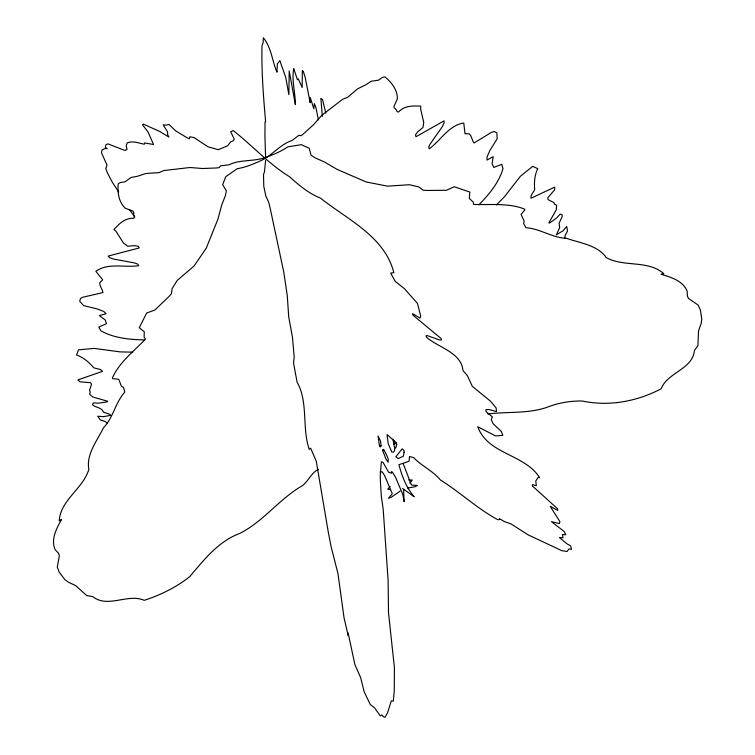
<?xml version="1.0" encoding="UTF-8"?>
<svg xmlns="http://www.w3.org/2000/svg" width="755" height="755" viewBox="0 0 755 755"><rect width="100%" height="100%" fill="white"/><g stroke="black" fill="none" stroke-linecap="round" stroke-linejoin="round"><path stroke-width="1.13" d="M265.618 160.428L264.458 171.923L263.495 174.556L263.797 186.381L265.836 196.13L268.676 202.113L270.026 207.559L283.757 271.979L287.268 295.516L288.703 316.741L292.496 337.532L294.205 357.19L293.535 362.872L297.045 382.039C308.465 402.047 301.802 427.736 309.201 449.348L310.607 448.196L316.269 461.201L328.444 533.002L331.105 546.601L337.966 573.621L344.025 617.628L348.159 635.55L348.112 632.945L354.878 664.532L360.626 677.556L364.24 691.957L370.29 704.528L374.518 707.784L380.322 715.938L381.851 714.957L383.483 716.882L385.088 717.25L387.655 712.484L391.307 700.866L393.298 701.14L394.261 690.919L394.412 667.675L388.504 612.683L388.117 580.708L383.229 509.625L381.284 495.78L380.463 482.634L380.237 475.763L381.36 461.749L383.087 462.428L388.589 472.177L391.496 473.206L391.411 471.526L392.591 472.309C393.61 474.829 393.912 473.791 395.931 478.113L402.83 494.582L404.095 501.679L403.632 489.825M564.749 238.212L565.202 235.371L567.496 231.077L566.741 226.519L562.9 230.879L556.322 234.805L559.663 227.746L559.134 223.14L562.182 216.6L562.211 214.92L560.654 214.127L559.842 214.458L556.822 217.827L549.914 222.838L548.838 222.933L556.312 209.711L556.662 205.266L554.595 204.312L553.943 202.576L548.121 199.669L547.686 197.914L554.548 189.939L554.698 187.136L530.973 198.235L531.067 195.668L534.7 189.675C534.021 182.578 534.587 175.075 537.739 168.658L532.69 166.336L520.393 176.293L504.444 196.762L496.403 204.964M394.459 440.929L393.761 444.28L394.789 444.195L395.903 442.808M390.137 486.494L387.692 489.165L390.193 489.608M478.84 204.907C489.051 194.318 498.781 183.04 503.009 168.582L501.801 164.363L493.808 167.421L492.09 163.712L493.185 156.7L486.994 160.079L487.022 156.917L489.901 150.443L497.167 138.75L496.865 132.927L494.28 131.54L491.713 132.248L474.008 142.978C471.781 140.213 472.073 136.325 469.28 133.843L464.986 133.72L463.787 123.027C448.564 125.302 440.75 140.647 429.133 148.877L428.717 147.065L429.991 144.271L442.241 126.774L444.119 122.98L444.063 120.847L415.977 136.74L415.505 134.843L417.6 131.927L422.951 127.52L423.753 122.433L420.592 108.871L420.761 106.106C412.381 105.851 404.623 105.464 398.489 112.051L397.045 111.608L396.252 109.56L394.185 107.833L394.044 106.219L397.328 99.047C397.564 89.694 391.618 82.55 384.946 76.906L382.54 77.331L378.566 80.181L371.158 81.257L365.826 84.815L357.577 88.845L347.536 97.386L342.676 99.245L321.838 115.27L313.476 124.811L302.982 134.258L301.028 135.673L298.791 135.362L291.959 140.543C279.68 144.545 271.649 156.247 259.597 161.268C252.378 164.496 244.95 167.431 237.117 168.761L225.745 176.698L222.668 184.711L226.377 190.939L225.405 195.583L221.753 204.888L217.931 219.177L206.238 248.235L194.044 266.015L177.189 280.454L172.121 288.58L171.46 293.695L168.941 296.573L154.775 310.107L146.706 312.985L139.279 327.698L144.28 331.794L144.101 337.145L145.498 339.061C133.956 351.264 119.026 362.475 112.344 378.095L112.844 378.689L118.733 379.274L121.395 386.22L123.48 387.428L124.82 392.034C115.185 402.84 113.42 417.496 103.397 427.877C97.112 440.939 86.108 454.066 88.826 469.412C83.059 488.787 60.57 499.819 59.192 520.884L61.57 519.402C56.625 528.377 50.519 539.447 55.162 549.687L58.569 553.321L59.371 555.774L57.286 567.071L59.154 572.035L64.911 579.698L68.629 582.313L75.604 585.55L86.721 595.582L92.705 596.554C107.644 608.69 127.925 593.09 144.28 600.329C160.532 595.025 176.425 587.296 189.798 576.556C204.067 559.748 218.421 541.297 239.863 533.379C263.627 521.318 279.624 498.602 302.689 485.503C308.55 480.793 311.258 472.951 318.327 469.336M409.767 483.049L412.315 480.076L408.644 479.897M400.112 491.09L391.071 497.403L388.438 498.243L392.185 493.912L392.043 493.109L384.616 475.622L382.238 471.875L380.048 472.017M487.787 413.957C507.322 411.55 527.556 413.834 546.516 407.502C557.851 402.943 570.053 400.801 582.256 401.009C609.294 406.69 636.956 401.452 661.135 388.806C667.392 372.357 692.684 369.384 694.449 350.462L697.941 345.63L698.535 330.841L701.084 323.725L701.82 319.299L700.366 309.89L698.13 305.086L688.607 298.518L687.418 296.224L687.201 291.298C683.096 280.803 670.987 277.227 661.106 274.263L663.824 273.678C647.922 259.729 624.177 267.402 606.378 257.663C597.318 244.913 580.274 243.214 566.524 238.297C552.056 237.853 540.429 228.699 525.942 227.68L523.592 223.499L524.178 221.196L521.082 214.429L524.782 209.937L524.706 209.173C508.945 202.736 490.448 205.077 473.621 204.407L473.234 202.085L469.28 198.414L469.846 192.044L454.142 186.74L446.441 190.279L426.849 190.477L423.026 190.175L418.912 186.995L409.55 184.73L387.419 186.145L366.166 181.955L337.192 169.422L324.282 161.919L315.071 157.833L311.06 155.209L309.201 148.225L301.32 144.667L287.664 146.895C281.2 151.377 273.895 154.426 266.543 157.125C254.444 161.91 240.571 159.126 229.01 164.788L220.507 165.836L219.167 167.601L216.779 167.959L202.651 168.507L189.958 167.516L163.844 170.554L159.116 172.602L145.941 173.48L137.259 176.321L130.974 177.491L124.99 181.851L120.158 182.578L118.167 183.946C117.506 192.657 118.535 201.859 125.339 208.248L132.786 211.07L133.833 212.315L133.626 214.967L134.541 216.978L133.843 218.289C124.915 217.855 119.667 223.433 113.939 229.492L116.034 231.341L123.537 243.167L127.746 246.215L134.664 245.649L138.222 246.262L139.25 247.933L108.135 256.105L109.626 257.653L113.656 259.059L134.796 262.995L137.703 264.099L138.703 265.675C124.641 267.912 108.333 262.353 95.847 271.319L102.661 279.746L99.736 282.814C99.566 286.541 102.538 289.052 102.963 292.572L82.824 297.225L80.511 298.499L79.69 301.273L83.654 305.624L97.14 308.899L103.812 311.494L106.096 313.731L99.33 315.618L105.115 319.837L106.568 323.668L98.763 327.038L100.934 330.879C114.213 338.193 129.143 339.486 143.95 339.92M407.615 488.079L414.967 486.73L417.421 485.503L411.692 485.021L411.211 484.361L403.142 463.57M132.814 352.16L120.139 351.887L94.252 348.404L78.463 349.858L76.585 355.01C83.399 357.389 89.175 362.315 93.79 367.836L100.641 369.572L102.548 371.328L77.916 379.897L80.03 381.785L90.572 382.691L91.525 384.238L89.515 390.354L90.307 392.024L89.534 394.148L92.969 397.064L107.701 401.273L106.87 401.953L98.424 403.179L93.884 402.877L93.082 403.208L92.554 404.85C95.857 407.785 101.783 407.238 103.548 412.192L109.626 414.212L110.787 415.335L103.52 416.666L97.688 416.241L100.424 419.997L105.115 421.46L107.474 423.168M402.594 488.494L414.146 496.752C406.313 487.683 401.924 476.065 398.923 464.684L409.05 461.267L409.54 456.53L413.683 457.624L417.732 461.494C425.254 467.666 434.182 472.404 440.373 479.935C460.144 492.307 477.339 508.662 497.96 519.799L499.442 519.525L499.442 518.666L504.519 521.63L511.05 523.923L528.066 534.833L561.909 550.706L567.118 551.48L568.987 548.885L571.478 549.376L570.686 545.912L566.514 543.515L559.408 537.494L563.032 537.749L562.475 534.54L565.797 534.719L564.155 531.444L551.414 521.658L559.483 523.583L559.88 521.554L550.235 506.331L557.652 510.389L557.813 509.002L532.36 485.937L532.464 484.625L536.333 485.739L535.767 481.02L538.211 477.386L539.608 477.717C525.074 454.038 487.834 454.595 477.755 426.735L495.506 435.899L502.745 435.409L501.462 431.586L493.091 423.706L491.278 419.563L492.383 416.93L485.937 411.428L485.946 409.682L488.929 409.493L496.479 411.598L496.139 407.955L490.731 401.396L472.328 386.371L467.364 375.631L462.928 370.507C461.494 352.51 438.042 347.451 426.481 337.211L426.028 335.711L427.292 335.616L439.523 339.958L441.401 339.995L441.316 338.721L413.07 315.25L412.57 313.646L419.959 318.063L420.705 316.118L417.477 303.444L404.444 288.674L395.214 281.398L390.684 273.055L393.846 272.706C384.823 236.494 347.432 219.62 320.507 198.112C308.465 193.393 298.791 185.013 289.344 176.595C268.553 163.769 252.227 145.479 233.201 130.558L230.7 131.804L234.239 139.071L233.522 140.609L230.558 141.959L227.623 145.847L218.214 149.669L208.097 146.847L193.903 137.523L189.807 136.787L189.429 138.873L187.363 137.882L175.689 130.908L168.912 124.396L166.383 125.141L163.174 124.858L167.582 132.002L167.638 134.664L168.903 137.07L159.664 131.436L143.224 124.075L142.582 124.924L147.961 131.823L153.567 144.516L144.677 142.921L144.375 144.196C138.797 143.28 132.965 140.402 127.18 142.959L126.217 145.639L127.019 149.462L125.009 150.462L107.767 143.837L105.898 144.856L105.304 147.216L107.144 148.735L105.492 148.32L102.01 150.037L101.491 152.765L106.974 165.052L105.804 168.752L107.512 173.037L112.429 182.427L118.686 191.968M134.758 216.921L129.407 209.55M395.233 448.064L394.185 446.196L392.93 439.25M325.792 113.08L322.555 99.622L320.856 98.358L322.376 116.346M318.421 119.885L315.968 107.852L314.373 103.643L313.835 108.824L310.258 97.546L310.163 102.633L305.228 77.491L303.302 71.366L302.359 70.498L302.151 87.486L298.291 78.86L297.423 79.747L293.742 68.62C291.487 80.474 295.375 92.638 295.375 104.586L289.203 70.942L288.863 94.705L285.749 77.472L279.878 60.674L277.349 63.816L276.981 72.197C272.074 60.985 271.507 47.659 263.344 37.75L263.127 42.761L261.994 45.659C261.39 71.064 263.429 96.404 265.6 121.734L265.043 121.951L264.93 136.306L265.59 157.106M381.011 445.45L380.831 446.866L379.557 446.516L378.019 435.994L380.577 441.213L381.011 445.45M396.441 445.148L396.167 447.12L394.846 448.149L394.27 451.273L393.383 452.113L391.864 452.179L388.221 443.732L387.051 434.521L396.016 442.505L396.932 444.591L396.441 445.148M404.057 452.198L403.415 456.114L398.357 458.587L395.809 456.86L402.132 448.857L403.963 450.433L404.057 452.198M382.521 450.093L383.087 450.471L383.644 449.348L386.786 455.388L388.221 459.059L388.136 462.202L385.994 459.125L382.521 450.093"/></g></svg>
